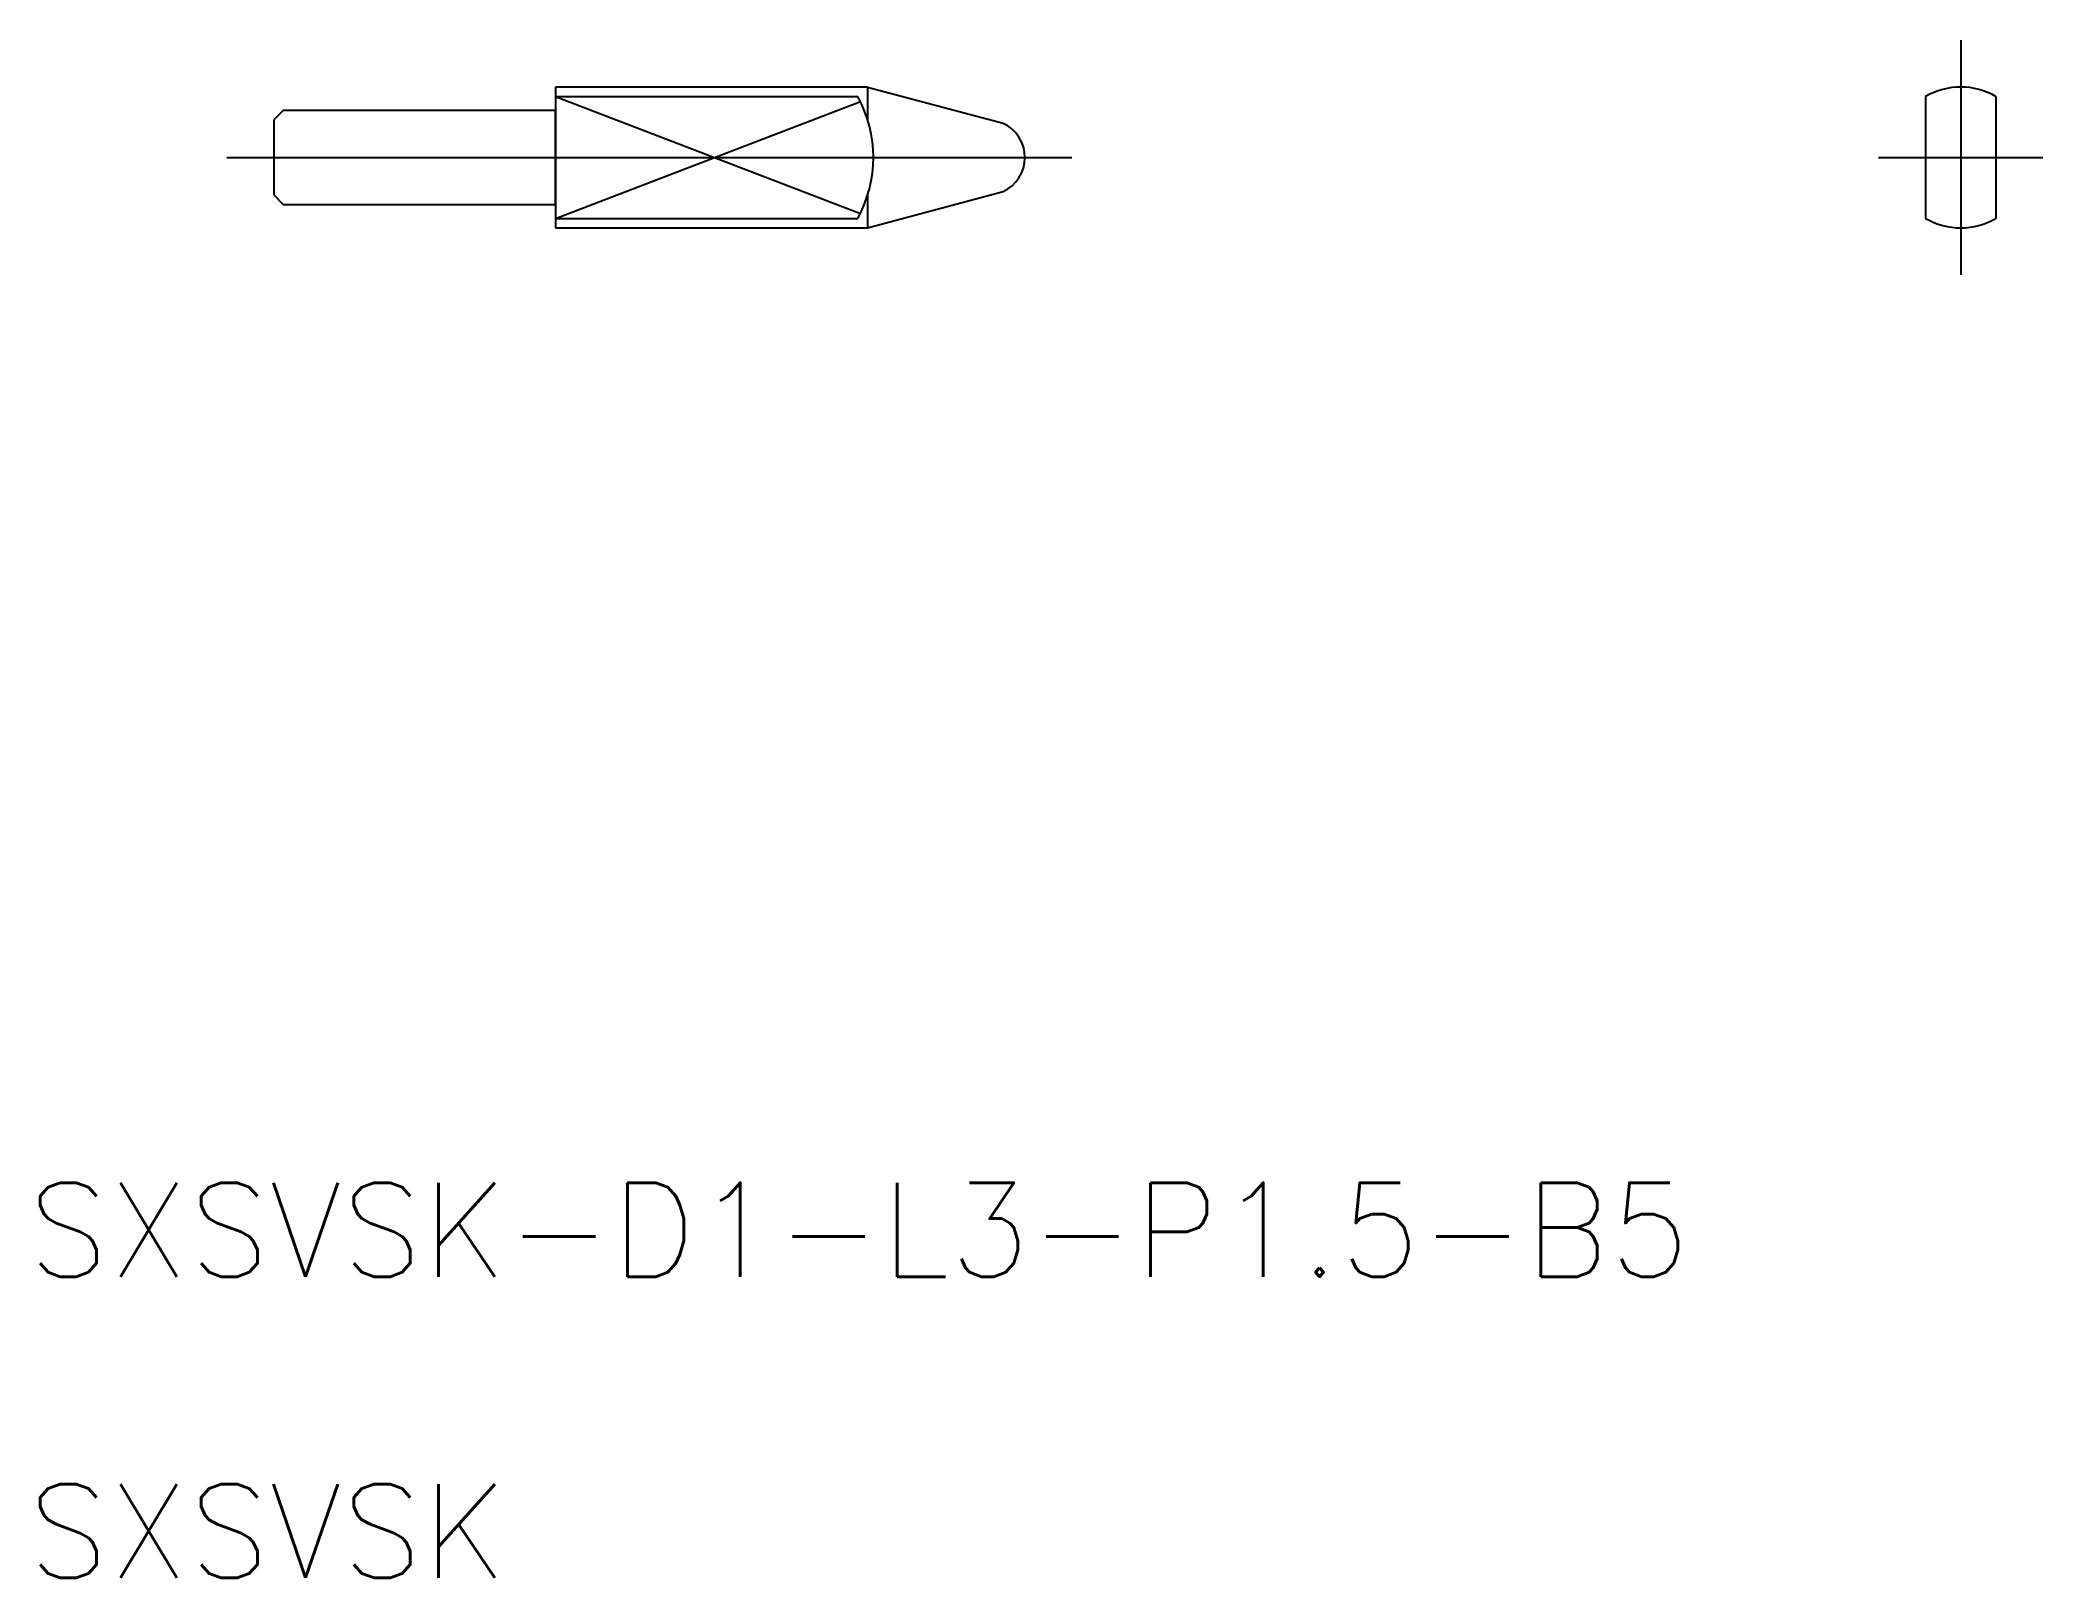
# Model space of a CAD drawing. Extents: x 196.2 to 217.6, y 130.9 to 147.3.
import ezdxf

# ---------------------------------------------------------------- set-up
doc = ezdxf.new("R2010")
doc.units = 0
doc.linetypes.add('CENTER', pattern=[17.5, 13, -1.5, 1.5, -1.5])
doc.layers.get('0').update_dxf_attribs({"linetype": 'CONTINUOUS'})
doc.layers.add('CENTER', color=1, linetype='CENTER')
doc.styles.get("Standard").update_dxf_attribs({"font": 'txt.shx', "bigfont": '@extfont2.shx'})

msp = doc.modelspace()

# ---------------------------------------------------------------- linework, layer by layer
at = {"color": 7, "linetype": 'CONTINUOUS'}
for p, q in [((201.719, 146.789), (201.719, 145.289)), ((205.043, 146.789), (201.719, 146.789)), ((205.043, 146.789), (206.487, 146.403)), ((205.043, 146.789), (205.043, 146.444)), ((216.312, 146.689), (216.312, 145.39)), ((217.062, 146.689), (217.062, 145.39)), ((198.819, 146.539), (198.719, 146.439)), ((198.719, 146.439), (198.719, 145.639)), ((201.719, 146.539), (198.819, 146.539)), ((201.719, 145.539), (201.719, 146.539)), ((198.719, 145.639), (198.819, 145.539)), ((198.819, 145.539), (201.719, 145.539)), ((205.043, 145.289), (206.487, 145.676)), ((205.043, 145.634), (205.043, 145.289)), ((201.719, 145.289), (205.043, 145.289))]:
    msp.add_line(p, q, dxfattribs=at)
at = {"color": 3, "linetype": 'CONTINUOUS'}
for p, q in [((201.719, 146.689), (204.94, 146.689)), ((201.719, 146.689), (204.967, 145.443)), ((201.719, 145.39), (204.967, 146.636)), ((201.719, 145.39), (204.94, 145.39))]:
    msp.add_line(p, q, dxfattribs=at)
at = {"color": 7, "linetype": 'CONTINUOUS'}
for centre, radius, start, end in [((216.687, 146.039), 0.75, 60, 120), ((206.319, 146.039), 0.4, 294.7966, 65.2034), ((216.687, 146.039), 0.75, 240, 300)]:
    msp.add_arc(centre, radius, start, end, dxfattribs=at)
at = {"color": 3, "linetype": 'CONTINUOUS'}
msp.add_arc((203.741, 146.039), 1.364, 331.5543, 28.4457, dxfattribs=at)
at = {"layer": 'CENTER', "color": 1, "linetype": 'CENTER'}
for p, q in [((216.687, 147.289), (216.687, 144.789)), ((198.219, 146.039), (207.219, 146.039)), ((215.812, 146.039), (217.562, 146.039))]:
    msp.add_line(p, q, dxfattribs=at)

# ---------------------------------------------------------------- texts
at = {"color": 7, "linetype": 'CONTINUOUS'}
for s, p in [('SXSVSK-D1-L3-P1.5-B5', (196.101, 134.117)), ('SXSVSK', (196.101, 130.908))]:
    msp.add_text(s, height=1, dxfattribs=at).set_placement(p)

doc.saveas('drawing.dxf')
